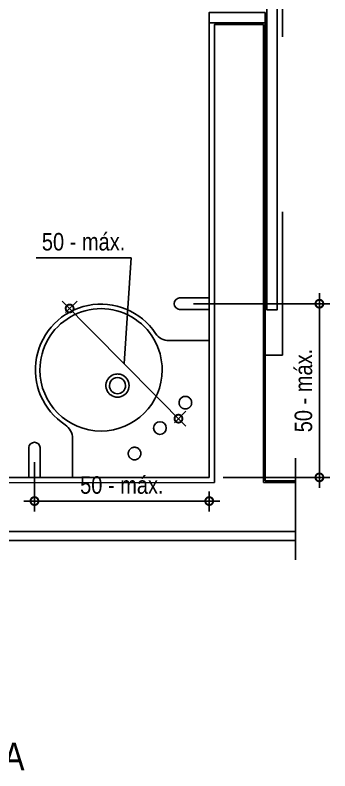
# Model space of a CAD drawing. Header units: metres. Extents: x 3 to 168, y -142 to 28.
# Drawn here: x 111.03 to 111.931, y -58.041 to -55.88 of the extents above; entities that cross this region are included whole.
import ezdxf

# ---------------------------------------------------------------- set-up
doc = ezdxf.new("R2010")
doc.units = ezdxf.units.M
doc.linetypes.add('DASHEDX2', pattern=[1.5, 1, -0.5])
doc.linetypes.add('DASHSPACE', pattern=[30, 12, -18])
for name, color, linetype in [('ARQ-ALV ACAB', 4, 'Continuous'), ('ARQ-ALV OSSO', 5, 'Continuous'), ('ARQ-AUX', 7, 'Continuous'), ('ARQ-CAX', 1, 'Continuous'), ('ARQ-DIM', 2, 'Continuous'), ('ARQ-HID', 2, 'Continuous'), ('ARQ-PRJ', 7, 'DASHEDX2'), ('ARQ-SIM', 1, 'Continuous'), ('ARQ-TXT', 2, 'Continuous')]:
    doc.layers.add(name, color=color, linetype=linetype)
doc.styles.add('Adesa', font='ARIALN.TTF')
doc.dimstyles.new('ADESA 1-0025', dxfattribs={"dimtxt": 0.05, "dimasz": 0.045, "dimexe": 0.03, "dimexo": 0.04, "dimgap": 0.02, "dimtad": 1, "dimtoh": 1, "dimdec": 0, "dimlfac": 100, "dimzin": 4, "dimtxsty": 'Adesa', "dimblk": 'DOTSMALL', "dimcen": 1, "dimdle": 0.03, "dimclrd": 1, "dimclre": 1, "dimclrt": 256, "dimazin": 1, "dimtm": 1e-09, "dimtfac": 1, "dimtdec": 0, "dimtix": 1, "dimtmove": 2, "dimatfit": 0, "dimldrblk": 'DOTSMALL', "dimfxl": 0.8, "dimtvp": 2, "dimtolj": 1, "dimtzin": 0, "dimarcsym": 0})

# ---------------------------------------------------------------- blocks, each defined once
blk = doc.blocks.new('ARQ-CUBA OP2')
for points in [[(0.3901, -0.0022), (0.3901, -0.1139, 0.250875), (0.4107, -0.1524, -1.226887), (0.1493, -0.4111, 0.253672), (0.1104, -0.3901), (0.0022, -0.3901, -0.414214), (-0.0009, -0.387), (-0.0009, -0.0022, -0.414214), (0.0022, 0.0009), (0.387, 0.0009), (0.3878, 0.0008), (0.3886, 0.0005), (0.3892, 0), (0.3897, -0.0007), (0.39, -0.0014)], [(0.14, -0.122, 1), (0.14, -0.1581, 1)], [(0.3066, -0.1338, 1), (0.3066, -0.4836, 1)], [(0.2615, -0.2384, 1), (0.2615, -0.2847, 1)]]:
    blk.add_lwpolyline(points, format="xyb", close=True)
at = {"ltscale": 0.001202}
blk.add_lwpolyline([(0.3901, -0.0024), (0.3901, -0.0022)], dxfattribs=at)
at = {"linetype": 'DASHSPACE'}
for points in [[(0.2128, -0.0493, 1), (0.2128, -0.0853, 1)], [(0.0673, -0.1948, 1), (0.0673, -0.2308, 1)]]:
    blk.add_lwpolyline(points, format="xyb", close=True, dxfattribs=at)
blk.add_lwpolyline([(0.2615, -0.2284), (0.2564, -0.2288), (0.2513, -0.2301), (0.2489, -0.231), (0.2465, -0.2321), (0.2442, -0.2333), (0.242, -0.2348), (0.2381, -0.2381), (0.2348, -0.2421), (0.232, -0.2466), (0.2309, -0.2489), (0.23, -0.2514), (0.2293, -0.2539), (0.2288, -0.2565), (0.2284, -0.2615), (0.2288, -0.2667), (0.23, -0.2718), (0.232, -0.2766), (0.2348, -0.281), (0.2364, -0.2831), (0.2382, -0.285), (0.2401, -0.2868), (0.2421, -0.2884), (0.2443, -0.2898), (0.2466, -0.2911), (0.2491, -0.2922), (0.254, -0.2938), (0.2591, -0.2946), (0.2643, -0.2945), (0.2695, -0.2937), (0.272, -0.293), (0.2745, -0.292), (0.2768, -0.2909), (0.2791, -0.2896), (0.2813, -0.2881), (0.2834, -0.2865), (0.285, -0.285), (0.2883, -0.281), (0.2911, -0.2766), (0.293, -0.2719), (0.2943, -0.2668), (0.2946, -0.2642), (0.2947, -0.2616), (0.2946, -0.259), (0.2943, -0.2564), (0.2938, -0.2538), (0.293, -0.2513), (0.2921, -0.2488), (0.291, -0.2464), (0.2883, -0.2421), (0.285, -0.2381), (0.281, -0.2348), (0.2766, -0.232), (0.2742, -0.2309), (0.2717, -0.23), (0.2692, -0.2293), (0.2666, -0.2288)], close=True)
blk.add_lwpolyline([(-0.0009, -0.387), (-0.0009, -0.6249)])
at = {"layer": 'ARQ-SIM'}
blk.add_lwpolyline([(0.4791, 0.0009), (0.4791, -0.0843, 0.913215), (0.5121, -0.0843), (0.5121, 0.0009)], format="xyb", dxfattribs=at)
blk = doc.blocks.new('A$C3DDA30F3')
for points in [[(0.03, 0.22), (0, 0.22), (0, 0.21), (0.03, 0.21)], [(0.01, 0.21), (0, 0.21), (0, 0.17), (0.01, 0.17)], [(0.83, 0.205), (1.78, 0.205), (1.78, 0.175), (0.83, 0.175)], [(0, 0.17), (0.03, 0.17), (0.03, 0.01), (0, 0.01)], [(0.93, 0.17), (0.96, 0.17), (0.96, 0.01), (0.93, 0.01)]]:
    blk.add_lwpolyline(points, close=True)
at = {"layer": 'ARQ-PRJ'}
for points in [[(0, 0.22), (1.91, 0.22)], [(1.91, 0.17), (1.91, 0.17), (1.91, 0.22)]]:
    blk.add_lwpolyline(points, dxfattribs=at)
blk = doc.blocks.new('_DotSmall')
at = {"color": 0, "linetype": 'ByBlock', "const_width": 0.5}
blk.add_lwpolyline([(-0.0625, 0, 1), (0.0625, 0, 1)], format="xyb", close=True, dxfattribs=at)
blk = doc.blocks.new('*D439')
at = {"layer": 'ARQ-DIM', "color": 1, "lineweight": -2, "transparency": 16777216}
for p, q in [((111.901, -57.2314), (111.901, -56.6749)), ((111.5411, -56.7049), (111.931, -56.7049)), ((111.6257, -57.2014), (111.931, -57.2014))]:
    blk.add_line(p, q, dxfattribs=at)
at = {"layer": 'Defpoints', "color": 0, "transparency": 16777216}
for p in [(111.5011, -56.7049), (111.901, -56.7049), (111.5857, -57.2014)]:
    blk.add_point(p, dxfattribs=at)
at = {"layer": 'ARQ-DIM', "color": 1, "lineweight": -2, "transparency": 16777216, "xscale": 0.045, "yscale": 0.045, "zscale": 0.045}
for p, rotation in [((111.901, -56.7049), 90), ((111.901, -57.2014), 270)]:
    blk.add_blockref('_DotSmall', p, dxfattribs=dict(at, rotation=rotation))
at = {"layer": 'ARQ-DIM', "transparency": 16777216, "insert": (111.8555, -56.9531), "char_height": 0.05, "attachment_point": 5, "rotation": 90, "style": 'Adesa'}
blk.add_mtext('\\A1;50 - máx.', dxfattribs=at)
blk = doc.blocks.new('*D440')
at = {"layer": 'ARQ-DIM', "color": 1, "lineweight": -2, "transparency": 16777216}
for p, q in [((111.362, -56.5736), (111.0904, -56.5736)), ((111.342, -56.876), (111.362, -56.5736)), ((111.1652, -56.6972), (111.5188, -57.0548)), ((111.1745, -56.7302), (111.2077, -56.6975)), ((111.4859, -57.0451), (111.519, -57.0124))]:
    blk.add_line(p, q, dxfattribs=at)
at = {"layer": 'Defpoints', "color": 0, "transparency": 16777216}
for p in [(111.1461, -56.7583), (111.4977, -57.0335), (111.4574, -57.0733)]:
    blk.add_point(p, dxfattribs=at)
at = {"layer": 'ARQ-DIM', "color": 1, "lineweight": -2, "transparency": 16777216, "xscale": 0.045, "yscale": 0.045, "zscale": 0.045}
for p, rotation in [((111.1863, -56.7185), 134.673321942552), ((111.4977, -57.0335), 314.673321942552)]:
    blk.add_blockref('_DotSmall', p, dxfattribs=dict(at, rotation=rotation))
at = {"layer": 'ARQ-DIM', "transparency": 16777216, "insert": (111.2262, -56.528), "char_height": 0.05, "attachment_point": 5, "style": 'Adesa'}
blk.add_mtext('\\A1;50 - máx.', dxfattribs=at)
blk = doc.blocks.new('*D441')
at = {"layer": 'ARQ-DIM', "color": 1, "lineweight": -2, "transparency": 16777216}
for p, q in [((111.0857, -57.1577), (111.0857, -57.2991)), ((111.5857, -57.2414), (111.5857, -57.2991)), ((111.0557, -57.2691), (111.6157, -57.2691))]:
    blk.add_line(p, q, dxfattribs=at)
at = {"layer": 'Defpoints', "color": 0, "transparency": 16777216}
for p in [(111.0857, -57.1177, -0.0001), (111.5857, -57.2014, 0), (111.5857, -57.2691)]:
    blk.add_point(p, dxfattribs=at)
at = {"layer": 'ARQ-DIM', "color": 1, "lineweight": -2, "transparency": 16777216, "xscale": 0.045, "yscale": 0.045, "zscale": 0.045, "rotation": 180}
blk.add_blockref('_DotSmall', (111.0857, -57.2691), dxfattribs=at)
at = {"layer": 'ARQ-DIM', "color": 1, "lineweight": -2, "transparency": 16777216, "xscale": 0.045, "yscale": 0.045, "zscale": 0.045}
blk.add_blockref('_DotSmall', (111.5857, -57.2691), dxfattribs=at)
at = {"layer": 'ARQ-DIM', "transparency": 16777216, "insert": (111.3357, -57.2236), "char_height": 0.05, "width": 0.268666, "attachment_point": 5, "style": 'Adesa'}
blk.add_mtext('\\A1;50 - máx.', dxfattribs=at)
blk = doc.blocks.new('AREAS MOLHADAS')
at = {"layer": 'ARQ-ALV ACAB'}
for points, elevation in [([(111.7457, -57.2115), (111.7456, -55.9019), (111.5856, -55.9019), (111.5857, -57.2014)], 0), ([(111.8322, -57.3815), (110.7154, -57.3815), (110.7154, -57.2015), (111.5857, -57.2014)], -0.0001), ([(111.7457, -57.2114), (111.8322, -57.2114)], -0.0001)]:
    blk.add_lwpolyline(points, dxfattribs=dict(at, elevation=elevation))
at = {"layer": 'ARQ-ALV OSSO'}
for points, elevation in [([(111.7407, -57.2164), (111.7406, -55.9069), (111.6006, -55.9069), (111.6007, -57.2164)], 0), ([(111.8322, -57.3565), (110.7454, -57.3565), (110.7454, -57.2165), (111.6007, -57.2164)], -0.0001), ([(111.7407, -57.2164), (111.8322, -57.2164)], -0.0001)]:
    blk.add_lwpolyline(points, dxfattribs=dict(at, elevation=elevation))
at = {"layer": 'ARQ-AUX', "elevation": 0}
blk.add_lwpolyline([(111.8322, -57.1464), (111.8322, -57.4367)], dxfattribs=at)
at = {"layer": 'ARQ-SIM', "elevation": -0.0001}
blk.add_lwpolyline([(111.0692, -57.2014), (111.0692, -57.1162, -0.913215), (111.1022, -57.1162), (111.1022, -57.2014)], format="xyb", dxfattribs=at)
at = {"layer": 'ARQ-CAX', "rotation": 269.9933788427209}
blk.add_blockref('A$C3DDA30F3', (111.5757, -54.9419, 0), dxfattribs=at)
at = {"layer": 'ARQ-HID', "xscale": -1, "rotation": 269.9993942418449}
blk.add_blockref('ARQ-CUBA OP2', (111.5848, -57.2005, -0.0001), dxfattribs=at)
at = {"layer": 'ARQ-TXT', "ltscale": 0.5, "style": 'Adesa'}
blk.add_text('PLANTA BANHO 2 - HIDRÁULICA', height=0.08, dxfattribs=at).set_placement((109.6369, -58.0394, 0))
at = {"layer": 'ARQ-DIM'}
dim = blk.add_linear_dim(base=(111.4977, -57.0335, 0), p1=(111.1461, -56.7583, 0), p2=(111.4574, -57.0733, 0), angle=314.6733, text='50 - máx.', dimstyle='ADESA 1-0025', override={"dimtmove": 1}, dxfattribs=at)
dim.commit()
dim.dimension.update_dxf_attribs({"geometry": '*D440', "text_midpoint": (111.342, -56.5736, 0), "dimtype": 129})
for base, p1, p2, angle, picture, middle in [((111.901, -56.7049, 0), (111.5857, -57.2014, 0), (111.5011, -56.7049, 0), 90, '*D439', (111.8555, -56.9531, 0)), ((111.5857, -57.2691), (111.0857, -57.1177, -0.0001), (111.5857, -57.2014, 0), 180, '*D441', (111.3357, -57.2236))]:
    dim = blk.add_linear_dim(base=base, p1=p1, p2=p2, angle=angle, text='<> - máx.', dimstyle='ADESA 1-0025', dxfattribs=at)
    dim.commit()
    dim.dimension.update_dxf_attribs({"geometry": picture, "text_midpoint": middle})

msp = doc.modelspace()

# ---------------------------------------------------------------- block references
msp.add_blockref('AREAS MOLHADAS', (0, 0))

doc.saveas('drawing.dxf')
